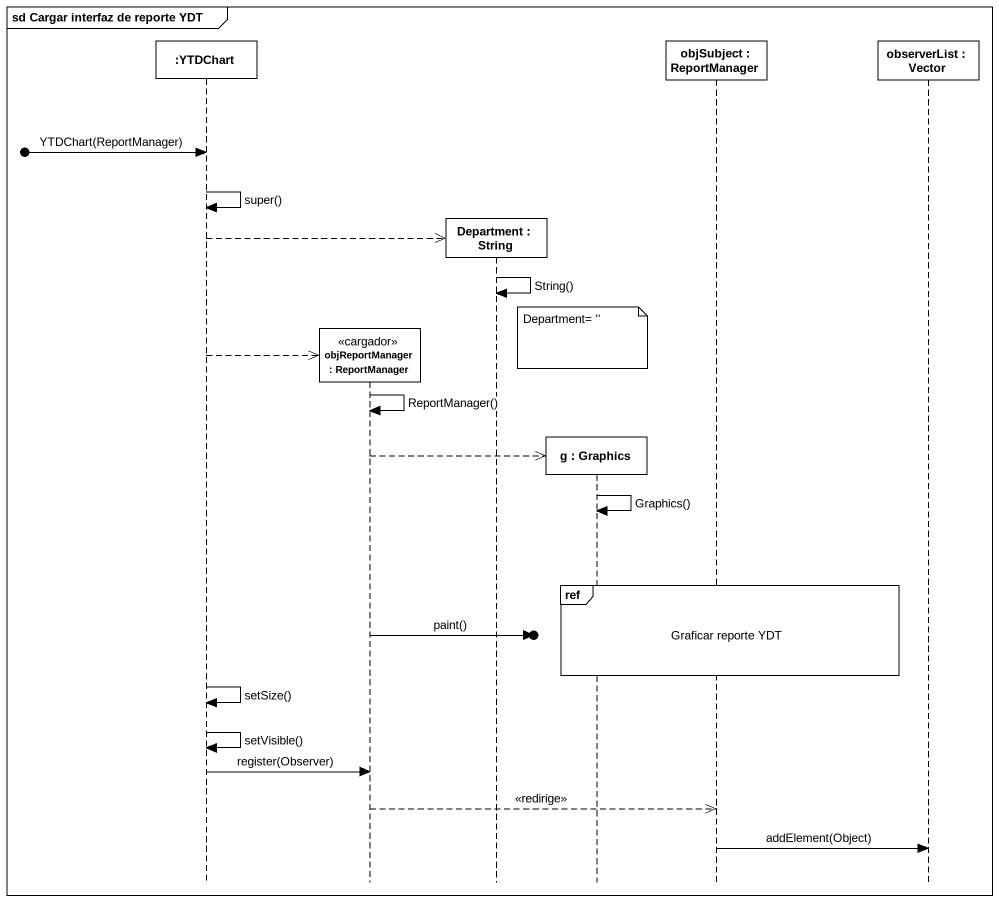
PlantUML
@startuml
mainframe sd Cargar interfaz de reporte YDT
hide footbox
participant ":YTDChart" as YTDChart
participant "objReportManager : ReportManager" as objReportManager <<cargador>>
participant "Department : String" as Department
participant "g : Graphics" as g
participant "objSubject : ReportManager" as objSubject
participant "observerList : Vector" as observerList

[o-> YTDChart : YTDChart(ReportManager)
YTDChart -> YTDChart : super()
YTDChart -->> Department **
Department -> Department : String()
note over g : Department= ''
YTDChart -->> objReportManager **
objReportManager -> objReportManager : ReportManager()
objReportManager -->> g **
g -> g : Graphics()
ref over g, objSubject : Graficar reporte YDT
objReportManager ->o] : paint()
YTDChart -> YTDChart : setSize()
YTDChart -> YTDChart : setVisible()
YTDChart -> objReportManager : register(Observer)
objReportManager -->> objSubject : <<redirige>>
objSubject -> observerList : addElement(Object)
@enduml
